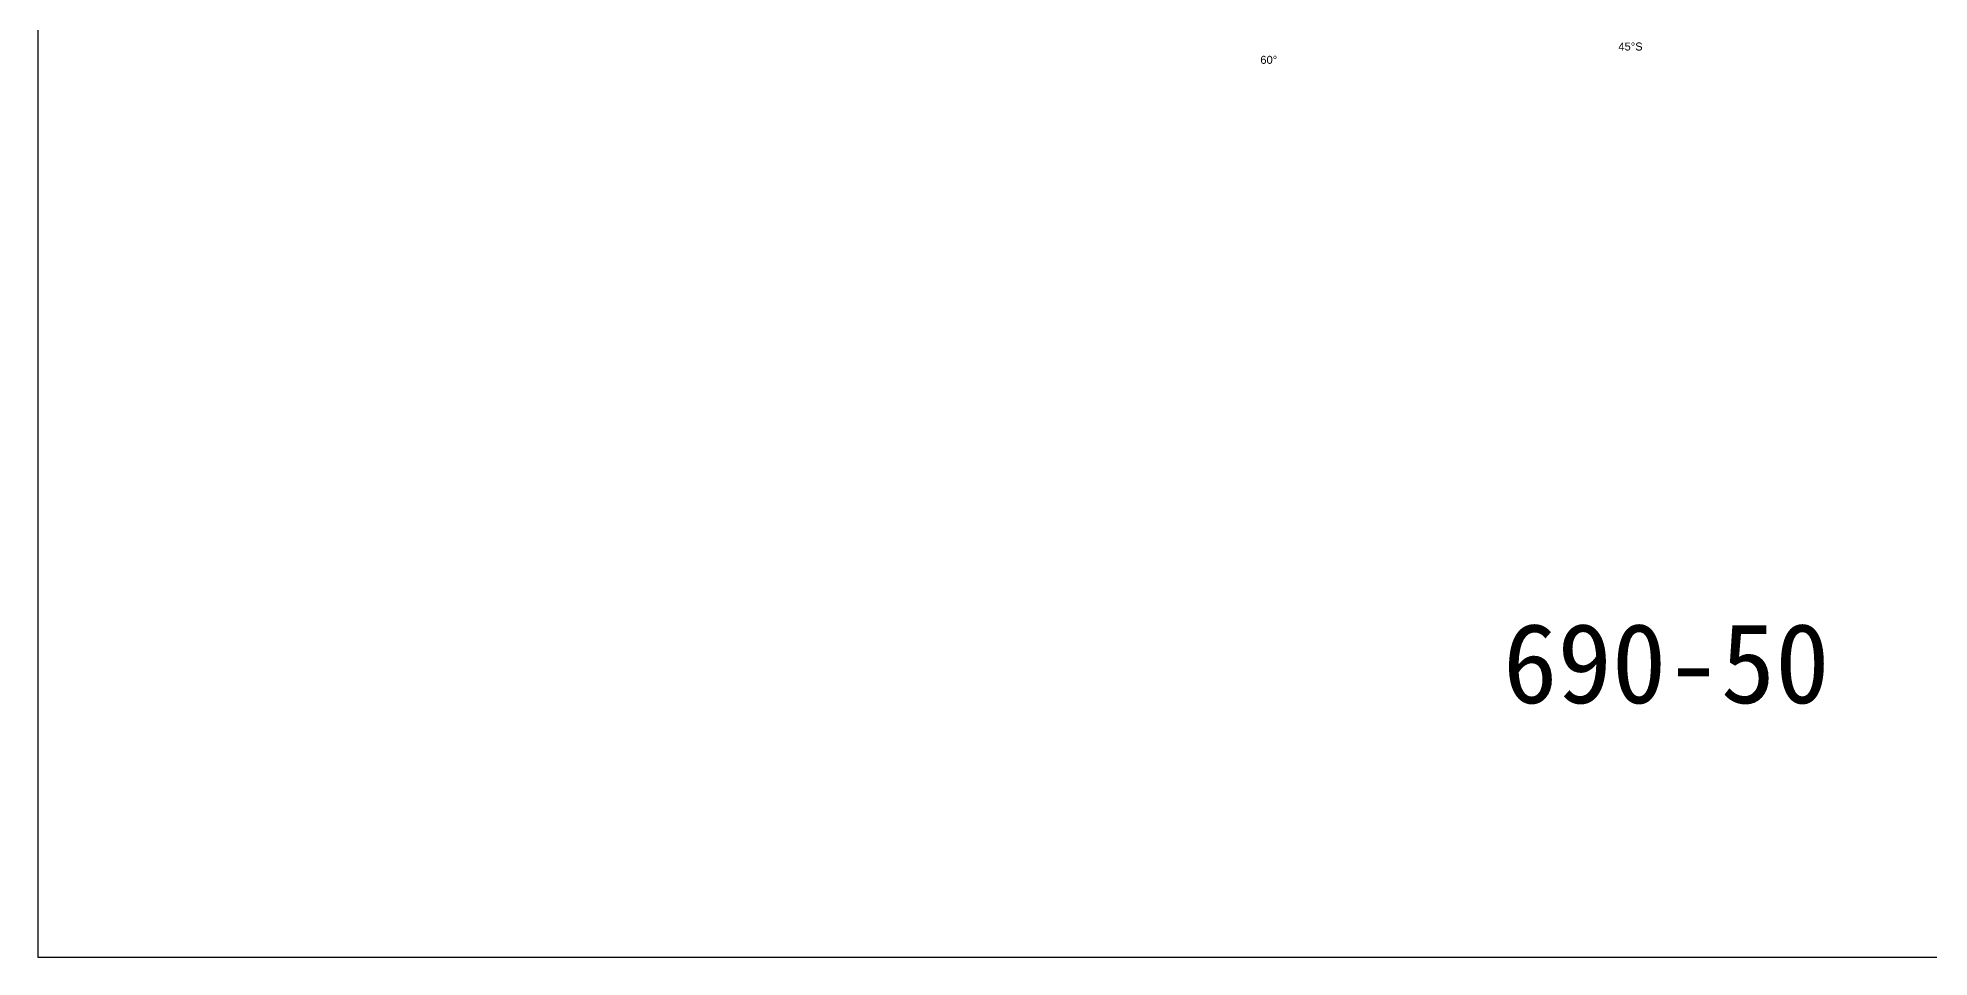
# Model space of a CAD drawing. Header units: millimetres. Extents: x 1455 to 24185, y -7314 to 4772.
# Drawn here: x 1455 to 6182, y -7041 to -4743 of the extents above; entities that cross this region are included whole.
import ezdxf

# ---------------------------------------------------------------- set-up
doc = ezdxf.new("R2010")
doc.units = ezdxf.units.MM
doc.styles.get("Standard").update_dxf_attribs({"font": 'arial.ttf'})

msp = doc.modelspace()

# ---------------------------------------------------------------- linework, layer by layer
for p, q in [((1454.651, -1711.416), (1454.651, -7041.151)), ((1454.651, -7041.151), (10867.167, -7041.151))]:
    msp.add_line(p, q)

# ---------------------------------------------------------------- texts
at = {"attachment_point": 1}
for s, width, insert, char_height in [('45°S ', 70.10425, (5405.028, -4754.919), 20), ('60° ', 70.10425, (4510.221, -4788.213), 20), ('{\\fSimSun|b0|i0|c134|p2;690-50}', 2748.35617, (5116.829, -6206.247), 200)]:
    msp.add_mtext_dynamic_manual_height_columns(s, width=width, gutter_width=12.5, heights=[0], dxfattribs=dict(at, insert=insert, char_height=char_height))

doc.saveas('drawing.dxf')
